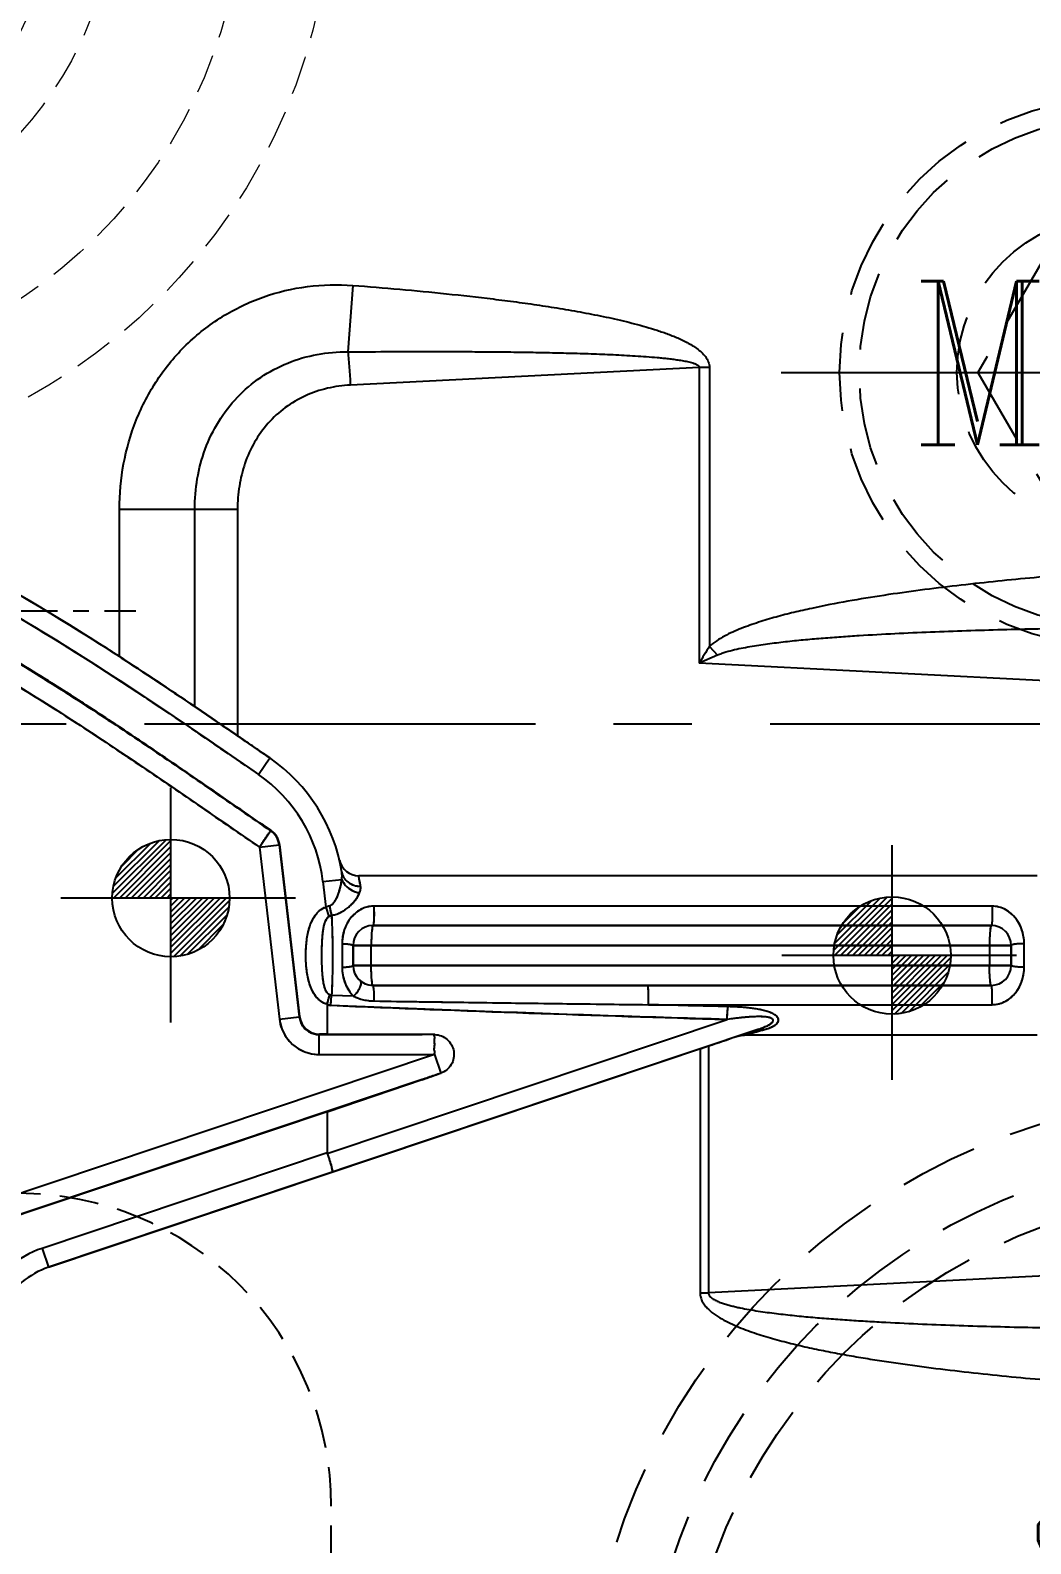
# Model space of a CAD drawing. Header units: millimetres. Extents: x 28656 to 29764, y -21384 to -20601.
# Drawn here: x 29210.58 to 29236.17, y -20758.23 to -20719.52 of the extents above; entities that cross this region are included whole.
import ezdxf

# ---------------------------------------------------------------- set-up
doc = ezdxf.new("R2010")
doc.units = ezdxf.units.MM
doc.header["$LTSCALE"] = 8
for name, pattern in [('CENTER', [2, 1.25, -0.25, 0.25, -0.25]), ('CENTER2', [1.125, 0.75, -0.125, 0.125, -0.125]), ('HIDDEN', [0.375, 0.25, -0.125]), ('HIDDEN2', [0.1875, 0.125, -0.0625])]:
    doc.linetypes.add(name, pattern=pattern)
for name, color, linetype in [('Cav-cor', 30, 'Continuous'), ('CL', 1, 'Continuous'), ('GE', 214, 'Continuous'), ('PIN', 5, 'Continuous'), ('PRODUCT', 1, 'Continuous'), ('SCREW', 52, 'HIDDEN'), ('SP', 3, 'Continuous')]:
    doc.layers.add(name, color=color, linetype=linetype)
doc.layers.add('dim', color=3, linetype='Continuous', lineweight=15)
doc.styles.add('ROMANC', font='RomanC.ttf', dxfattribs={"width": 0.8, "height": 7})
doc.styles.add('ROMANS', font='ROMANS.shx', dxfattribs={"height": 5, "bigfont": 'chineset.shx'})
doc.styles.get("Standard").update_dxf_attribs({"font": 'txt.shx', "width": 0.8, "bigfont": 'chineset.shx'})

# ---------------------------------------------------------------- blocks, each defined once
blk = doc.blocks.new('20160815.170155')
at = {"layer": 'GE', "lineweight": 13}
h = blk.add_hatch(dxfattribs=at)
h.set_pattern_fill('ANSI31', color=256, scale=4, style=0)
h.set_pattern_definition([(315, (26687.59036, -19615.64165), (-0.3535533906, -0.3535533906), [])])
h.paths.add_polyline_path([(0, 0), (0, -8, -0.414214), (-8, 0)])
h.paths.add_polyline_path([(0, 8, -0.414214), (8, 0), (0, 0)])
at = {"layer": 'GE', "linetype": 'CENTER', "lineweight": 13, "ltscale": 5}
for p, q in [((0, 18), (0, -18)), ((18, 0), (-18, 0))]:
    blk.add_line(p, q, dxfattribs=at)
at = {"layer": 'GE', "linetype": 'HIDDEN2', "lineweight": 13}
for radius in [15, 12.75, 9.5, 8]:
    blk.add_circle((0, 0), radius, dxfattribs=at)
at = {"layer": 'GE', "lineweight": 13, "style": 'ROMANS', "width": 0.75}
for s, p in [('G', (-5.027, 1.244)), ('E', (1.624, -5.579))]:
    blk.add_text(s, height=4.343, dxfattribs=at).set_placement(p)
blk = doc.blocks.new('cb_8')
at = {"linetype": 'HIDDEN'}
blk.add_circle((0, 0), 7, dxfattribs=at)
at = {"layer": 'SCREW', "linetype": 'CENTER2', "ltscale": 5}
for p, q in [((0, -8.5), (0, 8.5)), ((-8.5, 0), (8.5, 0))]:
    blk.add_line(p, q, dxfattribs=at)
at = {"layer": 'SCREW'}
blk.add_lwpolyline([(-1.732, 3), (-3.464, 0), (-1.732, -3), (1.732, -3), (3.464, 0), (1.732, 3)], close=True, dxfattribs=at)
for radius in [6.5, 4]:
    blk.add_circle((0, 0), radius, dxfattribs=at)
at = {"layer": 'dim', "style": 'ROMANC', "width": 0.8}
blk.add_text('M 8', height=4.1865, dxfattribs=at).set_placement((-5.202, -1.858))
blk = doc.blocks.new('20160826.095208')
at = {"layer": 'SP', "linetype": 'CENTER'}
for p, q in [((0, -17.25), (0, 17.25)), ((-17.25, 0), (17.25, 0))]:
    blk.add_line(p, q, dxfattribs=at)
at = {"layer": 'SP', "linetype": 'HIDDEN'}
for radius in [16.5, 15, 14]:
    blk.add_circle((0, 0), radius, dxfattribs=at)
at = {"layer": 'SP'}
for s, p in [('S', (-5.456, 1.995)), ('P', (3.888, -6.392))]:
    blk.add_text(s, height=4.111, dxfattribs=at).set_placement(p)
at = {"layer": 'SP', "color": 6, "insert": (-1.275, -8.844), "char_height": 3.2812, "attachment_point": 5}
blk.add_mtext('Ø30.00', dxfattribs=at)

msp = doc.modelspace()

# ---------------------------------------------------------------- hatches: boundary and pattern name
at = {"layer": 'PIN', "linetype": 'Continuous'}
h = msp.add_hatch(dxfattribs=at)
h.set_pattern_fill('ANSI31', color=3, scale=0.857143, angle=90, style=0)
h.set_pattern_definition([(45, (29038.22411, -20753.92057), (0.07576144, -0.07576144), [])])
h.paths.add_polyline_path([(29214.18, -20741.715), (29215.68, -20741.715, -0.414214), (29214.18, -20743.215)])
h.paths.add_polyline_path([(29214.18, -20740.215), (29214.18, -20741.715), (29212.68, -20741.715, -0.414214)])
h = msp.add_hatch(dxfattribs=at)
h.set_pattern_fill('ANSI31', color=3, scale=0.857143, angle=90, style=0)
h.set_pattern_definition([(45, (29056.66343, -20755.38737), (0.07576144, -0.07576144), [])])
h.paths.add_polyline_path([(29232.619, -20743.182), (29234.119, -20743.182, -0.414214), (29232.619, -20744.682)])
h.paths.add_polyline_path([(29232.619, -20741.682), (29232.619, -20743.182), (29231.119, -20743.182, -0.414214)])

# ---------------------------------------------------------------- linework, layer by layer
at = {"color": 8, "linetype": 'CENTER', "ltscale": 0.2}
msp.add_line((29193.28, -20734.366), (29213.28, -20734.366), dxfattribs=at)
at = {"linetype": 'HIDDEN2'}
msp.add_lwpolyline([(29196.28, -20789.266), (29210.28, -20789.266, 0.414214), (29218.28, -20781.266), (29218.28, -20757.266, 0.414214), (29210.28, -20749.266), (29196.28, -20749.266, 0.414214), (29188.28, -20757.266), (29188.28, -20781.266, 0.414214)], format="xyb", close=True, dxfattribs=at)
at = {"layer": 'Cav-cor', "color": 241}
for p, q in [((29218.833, -20726.042), (29218.703, -20727.742)), ((29227.688, -20728.142), (29218.768, -20728.592)), ((29227.688, -20728.142), (29227.688, -20735.708)), ((29227.949, -20728.142), (29227.688, -20728.142)), ((29227.949, -20728.142), (29227.949, -20735.275)), ((29212.863, -20735.537), (29212.863, -20731.769)), ((29212.863, -20731.769), (29215.883, -20731.769)), ((29214.789, -20736.816), (29214.789, -20731.769)), ((29215.883, -20731.769), (29215.883, -20737.563)), ((29227.949, -20735.275), (29228.155, -20735.503)), ((29228.155, -20735.503), (29227.688, -20735.708)), ((29242.628, -20736.463), (29227.688, -20735.708)), ((29216.416, -20738.55), (29216.706, -20738.13)), ((29216.739, -20739.986), (29216.73, -20739.992)), ((29216.441, -20740.412), (29216.948, -20740.352)), ((29216.441, -20740.41), (29216.955, -20744.813)), ((29216.957, -20740.347), (29216.948, -20740.352)), ((29216.948, -20740.352), (29217.462, -20744.754)), ((29216.957, -20740.347), (29217.47, -20744.745)), ((29236.332, -20741.142), (29218.986, -20741.142)), ((29218.067, -20741.292), (29218.549, -20741.235)), ((29218.067, -20741.292), (29218.143, -20741.943)), ((29218.143, -20741.943), (29218.22, -20742.187)), ((29235.177, -20741.922), (29219.367, -20741.922)), ((29219.346, -20742.417), (29235.156, -20742.417)), ((29218.557, -20742.882), (29218.557, -20743.182)), ((29218.836, -20743.437), (29218.836, -20742.927)), ((29218.836, -20742.927), (29235.666, -20742.927)), ((29219.302, -20743.437), (29219.302, -20742.927)), ((29235.112, -20742.927), (29235.112, -20743.437)), ((29235.666, -20742.927), (29235.666, -20743.437)), ((29235.999, -20743.182), (29235.999, -20742.882)), ((29218.557, -20743.182), (29218.557, -20743.482)), ((29218.836, -20743.437), (29235.666, -20743.437)), ((29235.999, -20743.482), (29235.999, -20743.182)), ((29218.85, -20744.222), (29218.288, -20744.203)), ((29235.156, -20743.947), (29219.346, -20743.947)), ((29218.176, -20744.444), (29218.176, -20745.195)), ((29226.389, -20744.442), (29235.177, -20744.442)), ((29216.955, -20744.813), (29217.462, -20744.754)), ((29217.462, -20744.754), (29217.47, -20744.745)), ((29218.179, -20748.248), (29228.402, -20744.819)), ((29228.813, -20745.2), (29229.213, -20745.067)), ((29229.223, -20745.113), (29229.358, -20745.076)), ((29217.968, -20745.205), (29217.976, -20745.195)), ((29217.968, -20745.714), (29217.968, -20745.205)), ((29217.968, -20745.205), (29220.6, -20745.205)), ((29218.176, -20745.195), (29217.976, -20745.195)), ((29218.176, -20745.195), (29220.6, -20745.205)), ((29236.332, -20745.222), (29228.821, -20745.222)), ((29220.92, -20745.714), (29209.257, -20749.626)), ((29211.049, -20751.158), (29227.927, -20745.498)), ((29217.968, -20745.714), (29220.92, -20745.714)), ((29220.92, -20745.714), (29221.081, -20746.193)), ((29227.709, -20745.571), (29227.927, -20745.498)), ((29227.709, -20745.571), (29227.709, -20751.812)), ((29227.927, -20745.498), (29227.927, -20751.812)), ((29220.6, -20746.359), (29209.419, -20750.109)), ((29218.176, -20747.182), (29220.6, -20746.359)), ((29218.176, -20747.182), (29209.426, -20750.117)), ((29218.176, -20747.182), (29218.176, -20748.23)), ((29218.176, -20748.23), (29210.886, -20750.675)), ((29210.886, -20750.675), (29211.049, -20751.158)), ((29242.628, -20751.069), (29227.927, -20751.812)), ((29227.709, -20751.812), (29227.927, -20751.812))]:
    msp.add_line(p, q, dxfattribs=at)
for centre, radius, start, end in [((29350.945, -20809.762), 143.793, 148.8005, 149.0022), ((29153.303, -20827.267), 109.37, 55.79312, 57.00457), ((29089.524, -20921.399), 223.074, 55.49735, 55.83755), ((29214.217, -20741.741), 4.386, 9.0673, 55.4316), ((29214.217, -20741.741), 3.876, 6.66, 55.4316), ((29216.441, -20740.412), 0.51, 6.6892, 55.4567), ((29216.45, -20740.406), 0.51, 6.6585, 55.4882), ((29218.986, -20740.632), 0.51, 193.1003, 270.0326), ((29218.465, -20742.632), 0.508, 110.4081, 118.8228), ((29219.346, -20742.927), 0.51, 90, 180), ((29235.156, -20742.927), 0.51, 0, 90), ((29219.346, -20743.437), 0.51, 180, 270), ((29235.156, -20743.437), 0.51, 270, 0), ((29218.287, -20744.049), 0.41, 254.2884, 267.5234), ((29250.975, -19968.586), 776.561, 267.586174, 268.334292), ((29248.974, -18808.991), 1935.582, 269.123785, 269.331426), ((29217.968, -20744.695), 1.019, 186.6506, 270.0086), ((29217.967, -20744.696), 0.509, 186.5699, 270.0901), ((29220.444, -20785.15), 39.946, 89.311, 89.7755), ((29204.363, -20675.59), 73.772, 288.62769, 289.21441), ((29211.697, -20753.092), 2.55, 108.54, 151.96), ((29211.697, -20753.092), 2.04, 108.54, 151.96)]:
    msp.add_arc(centre, radius, start, end, dxfattribs=at)
for centre, major_axis, ratio, start_param, end_param in [((29217.977, -20744.685), (0.339, 0.381), 0.998909, 2.414856, 3.868329), ((29220.442, -20745.875), (4.53, 1.539), 0.106544, -1.572063, -1.465624), ((29222.708, -20746.71), (4.53, 1.539), 0.106544, 3.105419, 3.14098)]:
    msp.add_ellipse(centre, major_axis=major_axis, ratio=ratio, start_param=start_param, end_param=end_param, dxfattribs=at)
for points, knots in [([(29212.863, -20731.769), (29212.863, -20731.381), (29212.933, -20730.603), (29213.257, -20729.478), (29213.798, -20728.438), (29214.544, -20727.534), (29215.467, -20726.809), (29216.524, -20726.301), (29217.664, -20726.031), (29218.446, -20726.013), (29218.833, -20726.042)], [0, 0, 0, 0, 0.125042, 0.250064, 0.375067, 0.500054, 0.625032, 0.75001, 0.874997, 1, 1, 1, 1]), ([(29218.833, -20726.042), (29219.232, -20726.073), (29220.029, -20726.138), (29221.225, -20726.252), (29222.219, -20726.363), (29223.013, -20726.465), (29223.607, -20726.549), (29224.2, -20726.642), (29224.791, -20726.746), (29225.282, -20726.844), (29225.672, -20726.932), (29225.964, -20727.003), (29226.254, -20727.08), (29226.542, -20727.166), (29226.826, -20727.261), (29227.06, -20727.351), (29227.242, -20727.433), (29227.377, -20727.5), (29227.508, -20727.574), (29227.633, -20727.657), (29227.75, -20727.751), (29227.852, -20727.861), (29227.916, -20727.97), (29227.945, -20728.067), (29227.949, -20728.117), (29227.949, -20728.142)], [0, 0, 0, 0, 0.125012, 0.250023, 0.375034, 0.43754, 0.500046, 0.562552, 0.625057, 0.687561, 0.718814, 0.750067, 0.78132, 0.812572, 0.843823, 0.875073, 0.890699, 0.906325, 0.92195, 0.937574, 0.953194, 0.968804, 0.984388, 0.992195, 1, 1, 1, 1]), ([(29214.789, -20731.769), (29214.789, -20731.508), (29214.832, -20730.983), (29215.034, -20730.221), (29215.378, -20729.51), (29215.859, -20728.884), (29216.462, -20728.373), (29217.159, -20728.002), (29217.917, -20727.783), (29218.441, -20727.74), (29218.703, -20727.742)], [0, 0, 0, 0, 0.125107, 0.250183, 0.375219, 0.500215, 0.625177, 0.750119, 0.875056, 1, 1, 1, 1]), ([(29218.703, -20727.742), (29219.08, -20727.739), (29219.834, -20727.735), (29220.776, -20727.733), (29221.531, -20727.735), (29222.096, -20727.738), (29222.662, -20727.743), (29223.227, -20727.75), (29223.793, -20727.76), (29224.358, -20727.773), (29224.829, -20727.787), (29225.206, -20727.801), (29225.489, -20727.813), (29225.771, -20727.827), (29226.053, -20727.844), (29226.336, -20727.863), (29226.571, -20727.882), (29226.758, -20727.9), (29226.899, -20727.915), (29227.039, -20727.932), (29227.179, -20727.952), (29227.295, -20727.971), (29227.388, -20727.99), (29227.457, -20728.006), (29227.513, -20728.022), (29227.558, -20728.037), (29227.591, -20728.05), (29227.623, -20728.065), (29227.649, -20728.08), (29227.667, -20728.095), (29227.679, -20728.108), (29227.687, -20728.124), (29227.689, -20728.136), (29227.688, -20728.142)], [0, 0, 0, 0, 0.124998, 0.249995, 0.312494, 0.374993, 0.437492, 0.499991, 0.56249, 0.624989, 0.687489, 0.718738, 0.749988, 0.781238, 0.812488, 0.843738, 0.874988, 0.890613, 0.906238, 0.921863, 0.937489, 0.953114, 0.960927, 0.968741, 0.976554, 0.980461, 0.984369, 0.988276, 0.992184, 0.99414, 0.996096, 0.99805, 1, 1, 1, 1]), ([(29218.703, -20727.742), (29218.718, -20727.877), (29218.743, -20728.16), (29218.761, -20728.444), (29218.768, -20728.592)], [0, 0, 0, 0, 0.476914, 1, 1, 1, 1]), ([(29218.768, -20728.592), (29218.571, -20728.602), (29218.176, -20728.657), (29217.609, -20728.848), (29217.092, -20729.151), (29216.65, -20729.556), (29216.301, -20730.043), (29216.056, -20730.59), (29215.913, -20731.172), (29215.883, -20731.57), (29215.883, -20731.769)], [0, 0, 0, 0, 0.124774, 0.249561, 0.374399, 0.499325, 0.624361, 0.749503, 0.874726, 1, 1, 1, 1]), ([(29212.863, -20735.537), (29212.695, -20735.427), (29209.809, -20733.573), (29206.552, -20731.795), (29203.207, -20730.806), (29202.918, -20730.726)], [0, 0, 0, 0, 0.053766, 0.918543, 1, 1, 1, 1]), ([(29203.293, -20731.365), (29203.893, -20731.545), (29205.078, -20731.952), (29206.809, -20732.685), (29208.493, -20733.521), (29210.68, -20734.741), (29213.323, -20736.42), (29215.386, -20737.839), (29216.416, -20738.55)], [0, 0, 0, 0, 0.125005, 0.250055, 0.375067, 0.500071, 0.750041, 1, 1, 1, 1]), ([(29216.739, -20739.986), (29215.734, -20739.295), (29214.233, -20738.25), (29212.205, -20736.895), (29210.662, -20735.912), (29209.088, -20734.979), (29207.476, -20734.112), (29205.821, -20733.331), (29204.686, -20732.881), (29204.112, -20732.677)], [0, 0, 0, 0, 0.25, 0.375, 0.5, 0.625, 0.75, 0.875, 1, 1, 1, 1]), ([(29204.117, -20732.689), (29205.264, -20733.096), (29206.942, -20733.835), (29209.088, -20734.989), (29210.66, -20735.922), (29212.201, -20736.904), (29213.72, -20737.919), (29215.227, -20738.954), (29216.228, -20739.647), (29216.73, -20739.992)], [0, 0, 0, 0, 0.249944, 0.374966, 0.499979, 0.624991, 0.749995, 0.874998, 1, 1, 1, 1]), ([(29203.947, -20733.169), (29204.516, -20733.37), (29205.638, -20733.817), (29207.821, -20734.851), (29209.919, -20736.053), (29211.954, -20737.351), (29213.458, -20738.358), (29214.951, -20739.383), (29215.944, -20740.069), (29216.441, -20740.41)], [0, 0, 0, 0, 0.12501, 0.250052, 0.500013, 0.625017, 0.750012, 0.875007, 1, 1, 1, 1]), ([(29242.692, -20733.098), (29242.067, -20733.126), (29240.818, -20733.189), (29238.945, -20733.303), (29237.385, -20733.42), (29236.139, -20733.529), (29235.205, -20733.62), (29234.273, -20733.722), (29233.341, -20733.837), (29232.412, -20733.967), (29231.486, -20734.118), (29230.718, -20734.267), (29230.108, -20734.406), (29229.654, -20734.522), (29229.204, -20734.656), (29228.835, -20734.786), (29228.547, -20734.907), (29228.336, -20735.01), (29228.133, -20735.129), (29228.007, -20735.222), (29227.949, -20735.275)], [0, 0, 0, 0, 0.125004, 0.250008, 0.375012, 0.437514, 0.500016, 0.562518, 0.62502, 0.687521, 0.750022, 0.812521, 0.843772, 0.875022, 0.906271, 0.937517, 0.953141, 0.968765, 0.984386, 1, 1, 1, 1]), ([(29242.769, -20734.78), (29242.158, -20734.779), (29240.936, -20734.779), (29239.103, -20734.789), (29237.576, -20734.808), (29236.355, -20734.831), (29235.438, -20734.852), (29234.522, -20734.879), (29233.607, -20734.912), (29232.691, -20734.953), (29231.929, -20734.995), (29231.319, -20735.036), (29230.862, -20735.07), (29230.406, -20735.109), (29229.95, -20735.155), (29229.495, -20735.21), (29229.117, -20735.265), (29228.816, -20735.319), (29228.592, -20735.366), (29228.407, -20735.414), (29228.261, -20735.46), (29228.19, -20735.488), (29228.155, -20735.503)], [0, 0, 0, 0, 0.125, 0.249999, 0.374999, 0.437499, 0.499999, 0.562499, 0.624999, 0.687499, 0.749999, 0.781249, 0.812499, 0.843749, 0.874999, 0.90625, 0.937499, 0.953125, 0.96875, 0.984374, 0.992187, 1, 1, 1, 1]), ([(29216.706, -20738.13), (29216.615, -20738.067), (29216.433, -20737.941), (29216.159, -20737.753), (29215.975, -20737.627), (29215.883, -20737.563)], [0, 0, 0, 0, 0.331222, 0.664555, 1, 1, 1, 1]), ([(29216.441, -20740.412), (29216.462, -20740.386), (29216.498, -20740.334), (29216.548, -20740.256), (29216.596, -20740.185), (29216.634, -20740.131), (29216.661, -20740.093), (29216.678, -20740.069), (29216.693, -20740.047), (29216.705, -20740.029), (29216.714, -20740.014), (29216.721, -20740.003), (29216.726, -20739.996), (29216.728, -20739.992), (29216.73, -20739.992), (29216.73, -20739.992)], [0, 0, 0, 0, 0.190318, 0.374646, 0.54477, 0.694688, 0.760371, 0.819096, 0.870338, 0.913581, 0.948369, 0.974424, 0.99152, 0.996733, 1, 1, 1, 1]), ([(29218.548, -20741.05), (29218.556, -20741.1), (29218.594, -20741.201), (29218.706, -20741.319), (29218.858, -20741.395), (29218.972, -20741.412), (29219.03, -20741.412)], [0, 0, 0, 0, 0.234792, 0.478047, 0.733756, 1, 1, 1, 1]), ([(29218.549, -20741.235), (29218.551, -20741.219), (29218.557, -20741.158), (29218.556, -20741.095), (29218.548, -20741.05)], [0, 0, 0, 0, 0.260779, 1, 1, 1, 1]), ([(29219.03, -20741.412), (29219.027, -20741.391), (29219.02, -20741.352), (29219.01, -20741.298), (29219.001, -20741.251), (29218.994, -20741.213), (29218.989, -20741.183), (29218.985, -20741.164), (29218.984, -20741.152), (29218.984, -20741.147), (29218.984, -20741.144), (29218.985, -20741.143), (29218.985, -20741.142), (29218.986, -20741.142)], [0, 0, 0, 0, 0.229974, 0.43169, 0.603983, 0.74588, 0.856558, 0.935461, 0.962921, 0.98245, 0.989313, 0.99434, 1, 1, 1, 1]), ([(29218.233, -20741.91), (29218.25, -20741.906), (29218.282, -20741.892), (29218.322, -20741.859), (29218.355, -20741.821), (29218.393, -20741.765), (29218.431, -20741.692), (29218.467, -20741.601), (29218.497, -20741.509), (29218.528, -20741.388), (29218.543, -20741.296), (29218.549, -20741.235)], [0, 0, 0, 0, 0.066977, 0.133, 0.198329, 0.263147, 0.391342, 0.517776, 0.642225, 0.764372, 1, 1, 1, 1]), ([(29218.287, -20742.156), (29218.333, -20742.149), (29218.422, -20742.128), (29218.545, -20742.073), (29218.654, -20742.003), (29218.75, -20741.925), (29218.833, -20741.841), (29218.904, -20741.754), (29218.962, -20741.668), (29218.992, -20741.609), (29219.004, -20741.58)], [0, 0, 0, 0, 0.14445, 0.284886, 0.420534, 0.550762, 0.674854, 0.79185, 0.900646, 1, 1, 1, 1]), ([(29218.549, -20741.235), (29218.564, -20741.279), (29218.611, -20741.363), (29218.716, -20741.466), (29218.851, -20741.543), (29218.952, -20741.571), (29219.004, -20741.58)], [0, 0, 0, 0, 0.229454, 0.476579, 0.736423, 1, 1, 1, 1]), ([(29219.004, -20741.58), (29219.01, -20741.565), (29219.029, -20741.512), (29219.036, -20741.453), (29219.03, -20741.412)], [0, 0, 0, 0, 0.275269, 1, 1, 1, 1]), ([(29218.176, -20744.429), (29218.147, -20744.422), (29218.089, -20744.403), (29218.012, -20744.357), (29217.943, -20744.298), (29217.864, -20744.208), (29217.787, -20744.078), (29217.722, -20743.91), (29217.678, -20743.735), (29217.649, -20743.558), (29217.633, -20743.379), (29217.627, -20743.199), (29217.631, -20743.019), (29217.645, -20742.84), (29217.671, -20742.662), (29217.712, -20742.486), (29217.773, -20742.317), (29217.859, -20742.158), (29217.979, -20742.022), (29218.086, -20741.961), (29218.143, -20741.943)], [0, 0, 0, 0, 0.031269, 0.062548, 0.093827, 0.125109, 0.187582, 0.250087, 0.312607, 0.375133, 0.437661, 0.500189, 0.562718, 0.625247, 0.687775, 0.750301, 0.812814, 0.875296, 0.937714, 1, 1, 1, 1]), ([(29218.143, -20741.943), (29218.15, -20741.94), (29218.179, -20741.926), (29218.21, -20741.915), (29218.233, -20741.91)], [0, 0, 0, 0, 0.251446, 1, 1, 1, 1]), ([(29218.233, -20741.91), (29218.237, -20741.931), (29218.252, -20742.014), (29218.271, -20742.096), (29218.287, -20742.156)], [0, 0, 0, 0, 0.259766, 1, 1, 1, 1]), ([(29219.367, -20741.922), (29219.307, -20741.922), (29219.188, -20741.938), (29219.024, -20742.004), (29218.884, -20742.102), (29218.729, -20742.267), (29218.593, -20742.528), (29218.556, -20742.763), (29218.557, -20742.882)], [0, 0, 0, 0, 0.130642, 0.256066, 0.3775, 0.497718, 0.742431, 1, 1, 1, 1]), ([(29219.367, -20741.922), (29219.369, -20741.946), (29219.371, -20741.999), (29219.373, -20742.079), (29219.373, -20742.162), (29219.371, -20742.241), (29219.367, -20742.302), (29219.364, -20742.344), (29219.361, -20742.369), (29219.358, -20742.389), (29219.355, -20742.402), (29219.352, -20742.41), (29219.35, -20742.414), (29219.348, -20742.417), (29219.346, -20742.417)], [0, 0, 0, 0, 0.147854, 0.313959, 0.484789, 0.647457, 0.789583, 0.849368, 0.900169, 0.940997, 0.971117, 0.982112, 0.99044, 1, 1, 1, 1]), ([(29235.177, -20741.922), (29235.179, -20741.946), (29235.181, -20741.999), (29235.183, -20742.079), (29235.183, -20742.162), (29235.181, -20742.241), (29235.177, -20742.302), (29235.174, -20742.344), (29235.171, -20742.369), (29235.168, -20742.389), (29235.165, -20742.402), (29235.162, -20742.41), (29235.16, -20742.414), (29235.158, -20742.417), (29235.156, -20742.417)], [0, 0, 0, 0, 0.147854, 0.313959, 0.484789, 0.647456, 0.789582, 0.849368, 0.900168, 0.940997, 0.971117, 0.982112, 0.990439, 1, 1, 1, 1]), ([(29235.999, -20742.882), (29235.998, -20742.765), (29235.962, -20742.532), (29235.825, -20742.272), (29235.667, -20742.105), (29235.523, -20742.004), (29235.358, -20741.938), (29235.238, -20741.922), (29235.177, -20741.922)], [0, 0, 0, 0, 0.252018, 0.496904, 0.619139, 0.743165, 0.870511, 1, 1, 1, 1]), ([(29218.243, -20744.186), (29218.202, -20744.176), (29218.163, -20744.127), (29218.136, -20744.07), (29218.12, -20744.029), (29218.097, -20743.957), (29218.076, -20743.851), (29218.06, -20743.721), (29218.05, -20743.59), (29218.041, -20743.415), (29218.038, -20743.194), (29218.041, -20742.974), (29218.048, -20742.798), (29218.058, -20742.667), (29218.073, -20742.538), (29218.092, -20742.431), (29218.115, -20742.347), (29218.138, -20742.287), (29218.169, -20742.23), (29218.201, -20742.197), (29218.22, -20742.187)], [0, 0, 0, 0, 0.060879, 0.076364, 0.091836, 0.122782, 0.184825, 0.247192, 0.309881, 0.372843, 0.499268, 0.625732, 0.688739, 0.751486, 0.813917, 0.876019, 0.90698, 0.937918, 0.968884, 1, 1, 1, 1]), ([(29218.287, -20742.156), (29218.296, -20742.32), (29218.308, -20742.661), (29218.314, -20743.179), (29218.308, -20743.697), (29218.296, -20744.039), (29218.288, -20744.203)], [0, 0, 0, 0, 0.241043, 0.499816, 0.758682, 1, 1, 1, 1]), ([(29219.346, -20742.417), (29219.345, -20742.417), (29219.342, -20742.419), (29219.34, -20742.423), (29219.336, -20742.429), (29219.333, -20742.44), (29219.327, -20742.466), (29219.321, -20742.508), (29219.314, -20742.571), (29219.309, -20742.647), (29219.305, -20742.734), (29219.302, -20742.829), (29219.302, -20742.894), (29219.302, -20742.927)], [0, 0, 0, 0, 0.009676, 0.016957, 0.026242, 0.051167, 0.08476, 0.177346, 0.300833, 0.450875, 0.621924, 0.807677, 1, 1, 1, 1]), ([(29235.156, -20742.417), (29235.155, -20742.417), (29235.152, -20742.419), (29235.15, -20742.423), (29235.146, -20742.429), (29235.143, -20742.44), (29235.137, -20742.466), (29235.131, -20742.508), (29235.124, -20742.571), (29235.119, -20742.647), (29235.115, -20742.734), (29235.112, -20742.829), (29235.112, -20742.894), (29235.112, -20742.927)], [0, 0, 0, 0, 0.009675, 0.016955, 0.026239, 0.051161, 0.084752, 0.177331, 0.300801, 0.45082, 0.621871, 0.807659, 1, 1, 1, 1]), ([(29218.557, -20742.882), (29218.593, -20742.882), (29218.645, -20742.884), (29218.712, -20742.89), (29218.753, -20742.896), (29218.787, -20742.902), (29218.81, -20742.908), (29218.824, -20742.914), (29218.832, -20742.919), (29218.836, -20742.924), (29218.836, -20742.927)], [0, 0, 0, 0, 0.376783, 0.545508, 0.692446, 0.813447, 0.904957, 0.939181, 0.965882, 1, 1, 1, 1]), ([(29235.999, -20742.882), (29235.957, -20742.881), (29235.879, -20742.883), (29235.787, -20742.89), (29235.732, -20742.899), (29235.707, -20742.904), (29235.693, -20742.908), (29235.682, -20742.913), (29235.672, -20742.917), (29235.666, -20742.923), (29235.666, -20742.927)], [0, 0, 0, 0, 0.366206, 0.684704, 0.809267, 0.860688, 0.904212, 0.939517, 0.966718, 1, 1, 1, 1]), ([(29218.557, -20743.482), (29218.593, -20743.481), (29218.645, -20743.479), (29218.712, -20743.474), (29218.753, -20743.468), (29218.787, -20743.462), (29218.81, -20743.456), (29218.824, -20743.45), (29218.832, -20743.445), (29218.836, -20743.44), (29218.836, -20743.437)], [0, 0, 0, 0, 0.376769, 0.545491, 0.69243, 0.813435, 0.90495, 0.939177, 0.96588, 1, 1, 1, 1]), ([(29218.557, -20743.482), (29218.557, -20743.553), (29218.569, -20743.693), (29218.627, -20743.893), (29218.719, -20744.073), (29218.803, -20744.177), (29218.85, -20744.222)], [0, 0, 0, 0, 0.260528, 0.513655, 0.759213, 1, 1, 1, 1]), ([(29219.346, -20743.947), (29219.345, -20743.947), (29219.342, -20743.945), (29219.34, -20743.941), (29219.336, -20743.935), (29219.333, -20743.924), (29219.327, -20743.898), (29219.321, -20743.856), (29219.314, -20743.793), (29219.309, -20743.717), (29219.305, -20743.63), (29219.302, -20743.535), (29219.302, -20743.47), (29219.302, -20743.437)], [0, 0, 0, 0, 0.009675, 0.016955, 0.026239, 0.051161, 0.084752, 0.177331, 0.300801, 0.45082, 0.621871, 0.807659, 1, 1, 1, 1]), ([(29235.156, -20743.947), (29235.155, -20743.947), (29235.152, -20743.945), (29235.15, -20743.941), (29235.146, -20743.935), (29235.143, -20743.924), (29235.137, -20743.898), (29235.131, -20743.856), (29235.124, -20743.793), (29235.119, -20743.717), (29235.115, -20743.63), (29235.112, -20743.535), (29235.112, -20743.47), (29235.112, -20743.437)], [0, 0, 0, 0, 0.009675, 0.016955, 0.026239, 0.051161, 0.084752, 0.177331, 0.300801, 0.45082, 0.621871, 0.807659, 1, 1, 1, 1]), ([(29235.177, -20744.442), (29235.238, -20744.442), (29235.357, -20744.426), (29235.523, -20744.359), (29235.667, -20744.259), (29235.825, -20744.093), (29235.962, -20743.832), (29235.998, -20743.599), (29235.999, -20743.482)], [0, 0, 0, 0, 0.129435, 0.256622, 0.380557, 0.502717, 0.747616, 1, 1, 1, 1]), ([(29235.999, -20743.482), (29235.957, -20743.482), (29235.879, -20743.481), (29235.787, -20743.474), (29235.732, -20743.465), (29235.707, -20743.46), (29235.693, -20743.456), (29235.682, -20743.451), (29235.672, -20743.446), (29235.666, -20743.441), (29235.666, -20743.437)], [0, 0, 0, 0, 0.366216, 0.684715, 0.809276, 0.860695, 0.904217, 0.939521, 0.96672, 1, 1, 1, 1]), ([(29218.85, -20744.222), (29218.868, -20744.206), (29218.902, -20744.172), (29218.948, -20744.116), (29218.987, -20744.057), (29219.017, -20743.999), (29219.037, -20743.945), (29219.045, -20743.903), (29219.044, -20743.874), (29219.04, -20743.856), (29219.033, -20743.841), (29219.026, -20743.833), (29219.022, -20743.83)], [0, 0, 0, 0, 0.155866, 0.316187, 0.472092, 0.616459, 0.743251, 0.848551, 0.892836, 0.93206, 0.967249, 1, 1, 1, 1]), ([(29218.177, -20744.43), (29218.177, -20744.419), (29218.181, -20744.397), (29218.192, -20744.366), (29218.203, -20744.335), (29218.211, -20744.304), (29218.219, -20744.273), (29218.229, -20744.234), (29218.237, -20744.205), (29218.242, -20744.186)], [0, 0, 0, 0, 0.129314, 0.260363, 0.39079, 0.518138, 0.642812, 0.764996, 1, 1, 1, 1]), ([(29218.288, -20744.203), (29218.28, -20744.203), (29218.264, -20744.199), (29218.25, -20744.191), (29218.243, -20744.186)], [0, 0, 0, 0, 0.50249, 1, 1, 1, 1]), ([(29218.269, -20744.459), (29218.27, -20744.436), (29218.274, -20744.351), (29218.281, -20744.266), (29218.288, -20744.203)], [0, 0, 0, 0, 0.260689, 1, 1, 1, 1]), ([(29218.85, -20744.222), (29218.929, -20744.263), (29219.102, -20744.324), (29219.284, -20744.346), (29219.375, -20744.347)], [0, 0, 0, 0, 0.494436, 1, 1, 1, 1]), ([(29219.375, -20744.347), (29219.376, -20744.324), (29219.377, -20744.276), (29219.376, -20744.206), (29219.375, -20744.138), (29219.371, -20744.076), (29219.367, -20744.024), (29219.361, -20743.985), (29219.356, -20743.961), (29219.351, -20743.95), (29219.348, -20743.947), (29219.346, -20743.947)], [0, 0, 0, 0, 0.173738, 0.351648, 0.522699, 0.677761, 0.808567, 0.908385, 0.971919, 0.989813, 1, 1, 1, 1]), ([(29226.389, -20744.442), (29226.391, -20744.417), (29226.393, -20744.365), (29226.395, -20744.285), (29226.395, -20744.202), (29226.392, -20744.123), (29226.389, -20744.062), (29226.385, -20744.02), (29226.383, -20743.995), (29226.379, -20743.975), (29226.376, -20743.962), (29226.374, -20743.954), (29226.372, -20743.95), (29226.37, -20743.947), (29226.368, -20743.947)], [0, 0, 0, 0, 0.147854, 0.313959, 0.484789, 0.647456, 0.789582, 0.849368, 0.900168, 0.940997, 0.971117, 0.982112, 0.990439, 1, 1, 1, 1]), ([(29235.177, -20744.442), (29235.179, -20744.417), (29235.181, -20744.365), (29235.183, -20744.285), (29235.183, -20744.202), (29235.181, -20744.123), (29235.177, -20744.062), (29235.174, -20744.02), (29235.171, -20743.995), (29235.168, -20743.975), (29235.165, -20743.962), (29235.162, -20743.954), (29235.16, -20743.95), (29235.158, -20743.947), (29235.156, -20743.947)], [0, 0, 0, 0, 0.147854, 0.313959, 0.48479, 0.647458, 0.789584, 0.84937, 0.900171, 0.940999, 0.971119, 0.982114, 0.990441, 1, 1, 1, 1]), ([(29228.402, -20744.819), (29228.404, -20744.761), (29228.409, -20744.652), (29228.419, -20744.543), (29228.425, -20744.492)], [0, 0, 0, 0, 0.531258, 1, 1, 1, 1]), ([(29229.358, -20745.076), (29229.395, -20745.066), (29229.465, -20745.045), (29229.549, -20745.01), (29229.609, -20744.977), (29229.648, -20744.949), (29229.681, -20744.919), (29229.706, -20744.884), (29229.718, -20744.845), (29229.714, -20744.803), (29229.694, -20744.763), (29229.661, -20744.728), (29229.619, -20744.696), (29229.551, -20744.658), (29229.457, -20744.621), (29229.337, -20744.587), (29229.211, -20744.56), (29229.083, -20744.539), (29228.953, -20744.523), (29228.822, -20744.511), (29228.646, -20744.499), (29228.514, -20744.494), (29228.425, -20744.492)], [0, 0, 0, 0, 0.06122, 0.119173, 0.146519, 0.172459, 0.196789, 0.219343, 0.240604, 0.261961, 0.28523, 0.311355, 0.340122, 0.370861, 0.435989, 0.503908, 0.57331, 0.643558, 0.714334, 0.785455, 0.856815, 1, 1, 1, 1]), ([(29229.213, -20745.067), (29229.246, -20745.055), (29229.296, -20745.037), (29229.361, -20745.011), (29229.408, -20744.99), (29229.453, -20744.968), (29229.495, -20744.943), (29229.533, -20744.917), (29229.56, -20744.891), (29229.575, -20744.869), (29229.58, -20744.851), (29229.579, -20744.833), (29229.571, -20744.816), (29229.557, -20744.802), (29229.532, -20744.787), (29229.494, -20744.773), (29229.445, -20744.762), (29229.393, -20744.755), (29229.34, -20744.75), (29229.268, -20744.747), (29229.177, -20744.746), (29229.067, -20744.75), (29228.956, -20744.757), (29228.846, -20744.766), (29228.735, -20744.777), (29228.587, -20744.794), (29228.476, -20744.809), (29228.402, -20744.819)], [0, 0, 0, 0, 0.064076, 0.095621, 0.126696, 0.157161, 0.186717, 0.214926, 0.240946, 0.252768, 0.263578, 0.273946, 0.284639, 0.29633, 0.309355, 0.337955, 0.368399, 0.399911, 0.432082, 0.464636, 0.530472, 0.596906, 0.66369, 0.730705, 0.797881, 0.865173, 1, 1, 1, 1]), ([(29229.213, -20745.067), (29229.235, -20745.059), (29229.286, -20745.053), (29229.334, -20745.066), (29229.358, -20745.076)], [0, 0, 0, 0, 0.477065, 1, 1, 1, 1]), ([(29220.92, -20745.714), (29220.921, -20745.707), (29220.922, -20745.695), (29220.924, -20745.679), (29220.926, -20745.664), (29220.929, -20745.648), (29220.926, -20745.633), (29220.921, -20745.618), (29220.914, -20745.604), (29220.911, -20745.589), (29220.911, -20745.574), (29220.915, -20745.555), (29220.919, -20745.533), (29220.922, -20745.511), (29220.924, -20745.483), (29220.925, -20745.449), (29220.923, -20745.411), (29220.92, -20745.374), (29220.92, -20745.341), (29220.924, -20745.311), (29220.925, -20745.284), (29220.924, -20745.264), (29220.921, -20745.25), (29220.917, -20745.24), (29220.912, -20745.233), (29220.909, -20745.224), (29220.916, -20745.219), (29220.921, -20745.217), (29220.925, -20745.215), (29220.928, -20745.213), (29220.928, -20745.211), (29220.928, -20745.21), (29220.927, -20745.208), (29220.925, -20745.208), (29220.924, -20745.207)], [0, 0, 0, 0, 0.044686, 0.06718, 0.08992, 0.134655, 0.156429, 0.178515, 0.222869, 0.244299, 0.265726, 0.309359, 0.352423, 0.393942, 0.434437, 0.513078, 0.587413, 0.656829, 0.720632, 0.778531, 0.829757, 0.874026, 0.893712, 0.912507, 0.930603, 0.944453, 0.960714, 0.971119, 0.980275, 0.986248, 0.988233, 0.990041, 0.994319, 1, 1, 1, 1]), ([(29220.924, -20745.207), (29220.982, -20745.208), (29221.099, -20745.232), (29221.252, -20745.324), (29221.364, -20745.463), (29221.422, -20745.633), (29221.419, -20745.812), (29221.356, -20745.979), (29221.24, -20746.115), (29221.135, -20746.174), (29221.081, -20746.193)], [0, 0, 0, 0, 0.124588, 0.249357, 0.374391, 0.499652, 0.624997, 0.750243, 0.875253, 1, 1, 1, 1]), ([(29228.642, -20745.253), (29228.656, -20745.248), (29228.714, -20745.23), (29228.775, -20745.222), (29228.821, -20745.222)], [0, 0, 0, 0, 0.250481, 1, 1, 1, 1]), ([(29228.836, -20745.221), (29228.841, -20745.219), (29228.856, -20745.214), (29228.885, -20745.206), (29228.925, -20745.195), (29228.994, -20745.176), (29229.094, -20745.148), (29229.178, -20745.126), (29229.223, -20745.113)], [0, 0, 0, 0, 0.043074, 0.119404, 0.224045, 0.351527, 0.654631, 1, 1, 1, 1]), ([(29218.179, -20748.248), (29218.189, -20748.279), (29218.209, -20748.339), (29218.236, -20748.426), (29218.261, -20748.507), (29218.281, -20748.577), (29218.294, -20748.629), (29218.303, -20748.663), (29218.307, -20748.683), (29218.31, -20748.699), (29218.311, -20748.711), (29218.312, -20748.718), (29218.31, -20748.723), (29218.309, -20748.723)], [0, 0, 0, 0, 0.195687, 0.383605, 0.555762, 0.706069, 0.829187, 0.879208, 0.920885, 0.953801, 0.977803, 0.99292, 1, 1, 1, 1]), ([(29227.709, -20751.812), (29227.709, -20751.852), (29227.721, -20751.933), (29227.769, -20752.045), (29227.838, -20752.145), (29227.949, -20752.264), (29228.11, -20752.388), (29228.319, -20752.512), (29228.536, -20752.62), (29228.76, -20752.714), (29228.987, -20752.8), (29229.294, -20752.903), (29229.682, -20753.017), (29230.153, -20753.137), (29230.626, -20753.243), (29231.102, -20753.339), (29231.58, -20753.426), (29232.218, -20753.533), (29233.018, -20753.652), (29233.981, -20753.776), (29235.268, -20753.921), (29236.879, -20754.073), (29238.815, -20754.22), (29240.753, -20754.34), (29242.046, -20754.405), (29242.692, -20754.434)], [0, 0, 0, 0, 0.007793, 0.015592, 0.023399, 0.031209, 0.046821, 0.062442, 0.078066, 0.093691, 0.109317, 0.124943, 0.156193, 0.187444, 0.218696, 0.249948, 0.2812, 0.312453, 0.374957, 0.437461, 0.499965, 0.624973, 0.749982, 0.874991, 1, 1, 1, 1]), ([(29227.927, -20751.812), (29227.927, -20751.821), (29227.928, -20751.841), (29227.938, -20751.869), (29227.954, -20751.894), (29227.98, -20751.923), (29228.017, -20751.955), (29228.067, -20751.986), (29228.119, -20752.013), (29228.19, -20752.045), (29228.282, -20752.079), (29228.394, -20752.114), (29228.507, -20752.144), (29228.621, -20752.171), (29228.774, -20752.204), (29228.966, -20752.241), (29229.274, -20752.291), (29229.661, -20752.343), (29230.127, -20752.395), (29230.593, -20752.439), (29231.06, -20752.477), (29231.528, -20752.511), (29231.995, -20752.54), (29232.619, -20752.575), (29233.399, -20752.611), (29234.336, -20752.647), (29235.272, -20752.675), (29236.209, -20752.698), (29237.146, -20752.716), (29238.083, -20752.73), (29239.333, -20752.744), (29240.895, -20752.753), (29242.144, -20752.753), (29242.769, -20752.752)], [0, 0, 0, 0, 0.001953, 0.003907, 0.005862, 0.007817, 0.011722, 0.01563, 0.019537, 0.023444, 0.031257, 0.03907, 0.046883, 0.054696, 0.062509, 0.078134, 0.093759, 0.125009, 0.156259, 0.187508, 0.218758, 0.250008, 0.281258, 0.312508, 0.375007, 0.437507, 0.500006, 0.562505, 0.625005, 0.687504, 0.750003, 0.875002, 1, 1, 1, 1])]:
    msp.add_open_spline(points, degree=3, knots=knots, dxfattribs=at)
msp.add_open_spline([(29228.425, -20744.492), (29227.746, -20744.476), (29227.068, -20744.459), (29226.389, -20744.442)], degree=3, dxfattribs=at)
at = {"layer": 'CL', "color": 6, "linetype": 'CENTER'}
msp.add_line((29239.501, -20737.266), (29168.041, -20737.266), dxfattribs=at)
at = {"layer": 'PIN', "color": 3, "linetype": 'CENTER2'}
for p, q in [((29214.18, -20744.897), (29214.18, -20738.533)), ((29232.619, -20746.364), (29232.619, -20740)), ((29217.362, -20741.715), (29210.998, -20741.715)), ((29235.801, -20743.182), (29229.438, -20743.182))]:
    msp.add_line(p, q, dxfattribs=at)
at = {"layer": 'PIN', "color": 3, "linetype": 'Continuous'}
for centre in [(29214.18, -20741.715), (29232.619, -20743.182)]:
    msp.add_circle(centre, 1.5, dxfattribs=at)
at = {"layer": 'PRODUCT'}
for p, q in [((29216.416, -20738.55), (29216.706, -20738.13)), ((29216.441, -20740.412), (29216.73, -20739.992)), ((29216.739, -20739.986), (29216.73, -20739.992)), ((29216.441, -20740.412), (29216.948, -20740.352)), ((29216.441, -20740.41), (29216.955, -20744.813)), ((29216.948, -20740.352), (29217.462, -20744.754)), ((29216.957, -20740.347), (29217.47, -20744.745)), ((29236.332, -20741.142), (29218.986, -20741.142)), ((29218.067, -20741.292), (29218.549, -20741.235)), ((29218.067, -20741.292), (29218.143, -20741.943)), ((29218.143, -20741.943), (29218.22, -20742.187)), ((29235.177, -20741.922), (29219.367, -20741.922)), ((29235.156, -20742.417), (29219.346, -20742.417)), ((29218.836, -20742.927), (29218.836, -20743.437)), ((29235.666, -20742.927), (29218.836, -20742.927)), ((29219.302, -20743.437), (29219.302, -20742.927)), ((29235.112, -20742.927), (29235.112, -20743.437)), ((29235.666, -20743.437), (29235.666, -20742.927)), ((29235.666, -20743.437), (29218.836, -20743.437)), ((29218.85, -20744.222), (29218.288, -20744.203)), ((29219.346, -20743.947), (29235.156, -20743.947)), ((29218.176, -20744.444), (29218.176, -20745.195)), ((29226.389, -20744.442), (29235.177, -20744.442)), ((29229.213, -20745.067), (29211.049, -20751.158)), ((29216.955, -20744.813), (29217.462, -20744.754)), ((29217.462, -20744.754), (29217.47, -20744.745)), ((29218.179, -20748.248), (29228.402, -20744.819)), ((29217.968, -20745.205), (29217.976, -20745.195)), ((29217.968, -20745.714), (29217.968, -20745.205)), ((29217.968, -20745.205), (29220.6, -20745.205)), ((29220.6, -20745.205), (29217.976, -20745.195)), ((29236.332, -20745.222), (29228.818, -20745.222)), ((29228.821, -20745.222), (29228.836, -20745.221)), ((29220.92, -20745.714), (29209.257, -20749.626)), ((29217.968, -20745.714), (29220.92, -20745.714)), ((29220.92, -20745.714), (29221.081, -20746.193)), ((29220.6, -20746.359), (29209.419, -20750.109)), ((29218.176, -20747.182), (29220.6, -20746.359)), ((29218.176, -20747.182), (29209.426, -20750.117)), ((29218.176, -20747.182), (29218.176, -20748.23)), ((29218.176, -20748.23), (29210.886, -20750.675)), ((29210.886, -20750.675), (29211.049, -20751.158))]:
    msp.add_line(p, q, dxfattribs=at)
for centre, radius, start, end in [((29214.217, -20741.741), 4.386, 9.0673, 55.4316), ((29214.217, -20741.741), 3.876, 6.66, 55.4316), ((29218.986, -20740.632), 0.51, 193.0955, 270.0001), ((29219.346, -20742.927), 0.51, 90, 180), ((29235.156, -20742.927), 0.51, 0, 90), ((29219.346, -20743.437), 0.51, 180, 270), ((29235.156, -20743.437), 0.51, 270, 0), ((29211.697, -20753.092), 2.55, 108.54, 151.96), ((29211.697, -20753.092), 2.04, 108.54, 151.96)]:
    msp.add_arc(centre, radius, start, end, dxfattribs=at)
for points, start_tangent, end_tangent in [([(29203.022, -20730.755), (29203.781, -20730.981), (29212.356, -20735.211), (29216.706, -20738.13)], (0.962742, -0.270423), (0.823449, -0.56739)), ([(29203.293, -20731.365), (29206.247, -20732.454), (29209.366, -20734.012), (29212.76, -20736.077), (29216.416, -20738.55)], (0.957945, -0.286951), (0.823442, -0.5674)), ([(29216.739, -20739.986), (29215.189, -20738.917), (29213.658, -20737.87), (29212.131, -20736.855), (29210.594, -20735.881), (29209.031, -20734.961), (29207.435, -20734.109), (29205.797, -20733.342), (29204.112, -20732.677)], (-0.823994, 0.566598), (-0.94257, 0.334008)), ([(29204.117, -20732.689), (29206.759, -20733.789), (29209.496, -20735.238), (29212.146, -20736.875), (29214.57, -20738.503), (29216.73, -20739.992)], (0.942471, -0.334287), (0.823986, -0.56661)), ([(29203.947, -20733.169), (29206.541, -20734.25), (29209.24, -20735.678), (29211.867, -20737.302), (29214.281, -20738.923), (29216.441, -20740.41)], (0.942489, -0.334238), (0.823986, -0.56661)), ([(29216.948, -20740.352), (29216.911, -20740.213), (29216.836, -20740.089), (29216.73, -20739.992)], (-0.116526, 0.993188), (-0.823674, 0.567064)), ([(29216.957, -20740.347), (29216.933, -20740.241), (29216.887, -20740.143), (29216.821, -20740.057), (29216.739, -20739.986)], (-0.115977, 0.993252), (-0.823994, 0.566598)), ([(29216.957, -20740.347), (29216.952, -20740.35), (29216.948, -20740.352)], (-0.856507, -0.516136), (-0.85651, -0.51613)), ([(29218.549, -20741.235), (29218.555, -20741.165), (29218.554, -20741.103), (29218.548, -20741.05)], (0.122226, 0.992502), (-0.157604, 0.987502)), ([(29218.548, -20741.05), (29218.602, -20741.193), (29218.71, -20741.31), (29218.858, -20741.386), (29219.03, -20741.412)], (0.157594, -0.987504), (0.999998, 0.001882)), ([(29219.03, -20741.412), (29219.016, -20741.329), (29219.002, -20741.257), (29218.991, -20741.197), (29218.985, -20741.156), (29218.986, -20741.142)], (-0.15942, 0.987211), (0.567303, 0.823509)), ([(29218.233, -20741.91), (29218.284, -20741.888), (29218.334, -20741.845), (29218.382, -20741.78), (29218.427, -20741.696), (29218.468, -20741.596), (29218.502, -20741.486), (29218.53, -20741.366), (29218.549, -20741.235)], (0.974863, 0.222803), (0.099152, 0.995072)), ([(29218.287, -20742.156), (29218.392, -20742.133), (29218.497, -20742.093), (29218.601, -20742.037), (29218.701, -20741.964), (29218.794, -20741.88), (29218.877, -20741.787), (29218.948, -20741.687), (29219.004, -20741.58)], (0.990833, 0.135092), (0.378839, 0.925462)), ([(29218.549, -20741.235), (29218.645, -20741.393), (29218.805, -20741.514), (29219.004, -20741.58)], (0.322356, -0.946619), (0.987763, -0.155963)), ([(29219.004, -20741.58), (29219.024, -20741.516), (29219.032, -20741.46), (29219.03, -20741.412)], (0.379195, 0.925317), (-0.159452, 0.987206)), ([(29218.176, -20744.429), (29218.088, -20744.399), (29217.999, -20744.344), (29217.917, -20744.268), (29217.845, -20744.173), (29217.785, -20744.064), (29217.736, -20743.941), (29217.696, -20743.804), (29217.665, -20743.655), (29217.644, -20743.498), (29217.633, -20743.337), (29217.629, -20743.173), (29217.634, -20743.006), (29217.648, -20742.836), (29217.673, -20742.665), (29217.71, -20742.506), (29217.757, -20742.367), (29217.813, -20742.246), (29217.88, -20742.141), (29217.96, -20742.052), (29218.05, -20741.985), (29218.143, -20741.943)], (-0.975934, 0.218065), (0.954229, 0.299078)), ([(29218.143, -20741.943), (29218.189, -20741.923), (29218.233, -20741.91)], (0.886536, 0.46266), (0.974485, 0.224454)), ([(29218.233, -20741.91), (29218.249, -20741.996), (29218.267, -20742.078), (29218.287, -20742.156)], (0.168723, -0.985664), (0.268424, -0.963301)), ([(29219.367, -20741.922), (29219.244, -20741.933), (29219.118, -20741.968), (29218.993, -20742.03), (29218.87, -20742.123), (29218.754, -20742.252), (29218.655, -20742.421), (29218.584, -20742.634), (29218.557, -20742.882)], (-1, -0.000002), (0.002147, -0.999998)), ([(29219.367, -20741.922), (29219.372, -20742.045), (29219.372, -20742.18), (29219.367, -20742.302), (29219.358, -20742.387), (29219.346, -20742.417)], (0.068282, -0.997666), (-1, 0)), ([(29235.177, -20741.922), (29235.182, -20742.045), (29235.182, -20742.18), (29235.177, -20742.302), (29235.168, -20742.387), (29235.156, -20742.417)], (0.068288, -0.997666), (-1, 0)), ([(29235.999, -20742.882), (29235.983, -20742.696), (29235.931, -20742.502), (29235.836, -20742.31), (29235.698, -20742.141), (29235.528, -20742.015), (29235.347, -20741.943), (29235.177, -20741.922)], (-0.001935, 0.999998), (-1, -0.000279)), ([(29218.243, -20744.186), (29218.209, -20744.17), (29218.175, -20744.137), (29218.144, -20744.087), (29218.117, -20744.02), (29218.095, -20743.94), (29218.077, -20743.846), (29218.063, -20743.738), (29218.052, -20743.615), (29218.045, -20743.481), (29218.04, -20743.34), (29218.039, -20743.195), (29218.04, -20743.047), (29218.044, -20742.898), (29218.052, -20742.751), (29218.064, -20742.616), (29218.08, -20742.503), (29218.099, -20742.408), (29218.123, -20742.328), (29218.152, -20742.263), (29218.185, -20742.215), (29218.22, -20742.187)], (-0.972159, 0.234323), (0.875589, 0.483057)), ([(29218.22, -20742.187), (29218.254, -20742.169), (29218.287, -20742.156)], (0.875554, 0.48312), (0.936855, 0.349719)), ([(29218.287, -20742.156), (29218.305, -20742.649), (29218.312, -20743.179), (29218.306, -20743.709), (29218.288, -20744.203)], (0.050664, -0.998716), (-0.050343, -0.998732)), ([(29219.346, -20742.417), (29219.329, -20742.456), (29219.315, -20742.568), (29219.305, -20742.734), (29219.302, -20742.927)], (-1, 0), (0, -1)), ([(29235.156, -20742.417), (29235.139, -20742.456), (29235.125, -20742.566), (29235.115, -20742.732), (29235.112, -20742.927)], (-1, 0), (0, -1)), ([(29218.557, -20742.882), (29218.698, -20742.889), (29218.8, -20742.905), (29218.836, -20742.927)], (0.999918, -0.012772), (-0.00003, -1)), ([(29218.557, -20742.882), (29218.557, -20743.031), (29218.557, -20743.182)], (0.001944, -0.999998), (0.000003, -1)), ([(29235.999, -20742.882), (29235.874, -20742.884), (29235.765, -20742.894), (29235.692, -20742.909), (29235.666, -20742.927)], (-0.999918, 0.012771), (-0.000142, -1)), ([(29235.999, -20743.182), (29235.999, -20743.031), (29235.999, -20742.882)], (-0.000002, 1), (-0.001943, 0.999998)), ([(29218.557, -20743.182), (29218.557, -20743.332), (29218.557, -20743.482)], (-0.000002, -1), (-0.001943, -0.999998)), ([(29218.557, -20743.482), (29218.698, -20743.475), (29218.8, -20743.458), (29218.836, -20743.437)], (0.999918, 0.01277), (0.00019, 1)), ([(29218.557, -20743.482), (29218.574, -20743.679), (29218.63, -20743.883), (29218.725, -20744.07), (29218.85, -20744.222)], (-0.001969, -0.999998), (0.7148, -0.699329)), ([(29219.346, -20743.947), (29219.329, -20743.908), (29219.315, -20743.798), (29219.305, -20743.632), (29219.302, -20743.437)], (-1, 0), (0, 1)), ([(29235.156, -20743.947), (29235.139, -20743.908), (29235.125, -20743.798), (29235.115, -20743.632), (29235.112, -20743.437)], (-1, 0), (0, 1)), ([(29235.177, -20744.442), (29235.338, -20744.423), (29235.488, -20744.37), (29235.63, -20744.282), (29235.763, -20744.153), (29235.879, -20743.979), (29235.965, -20743.753), (29235.999, -20743.482)], (1, -0.000126), (0.00191, 0.999998)), ([(29235.999, -20743.482), (29235.874, -20743.48), (29235.765, -20743.47), (29235.692, -20743.455), (29235.666, -20743.437)], (-0.999918, -0.012772), (0.000033, 1)), ([(29235.999, -20743.482), (29235.999, -20743.332), (29235.999, -20743.182)], (0.001944, 0.999998), (0.000003, 1)), ([(29218.85, -20744.222), (29218.947, -20744.115), (29219.017, -20743.996), (29219.044, -20743.894), (29219.022, -20743.83)], (0.743904, 0.668287), (-0.771347, 0.636414)), ([(29218.177, -20744.43), (29218.199, -20744.345), (29218.221, -20744.263), (29218.242, -20744.186)], (0.245909, 0.969293), (0.269797, 0.962917)), ([(29218.288, -20744.203), (29218.265, -20744.198), (29218.243, -20744.186)], (-0.995846, 0.091054), (-0.827612, 0.561301)), ([(29218.269, -20744.459), (29218.274, -20744.37), (29218.28, -20744.284), (29218.288, -20744.203)], (0.042549, 0.999094), (0.106768, 0.994284)), ([(29218.85, -20744.222), (29218.949, -20744.267), (29219.069, -20744.306), (29219.211, -20744.334), (29219.375, -20744.347)], (0.888514, -0.458849), (0.999883, -0.015319)), ([(29219.375, -20744.347), (29219.376, -20744.205), (29219.371, -20744.073), (29219.36, -20743.98), (29219.346, -20743.947)], (0.031988, 0.999488), (-1, 0.000045)), ([(29226.389, -20744.442), (29226.394, -20744.319), (29226.394, -20744.183), (29226.389, -20744.061), (29226.38, -20743.977), (29226.368, -20743.947)], (0.068289, 0.997666), (-1, 0.000009)), ([(29235.177, -20744.442), (29235.182, -20744.319), (29235.182, -20744.183), (29235.177, -20744.061), (29235.168, -20743.977), (29235.156, -20743.947)], (0.068256, 0.997668), (-1, 0)), ([(29218.269, -20744.459), (29218.223, -20744.454), (29218.176, -20744.444)], (-0.999094, 0.042563), (-0.963627, 0.26725)), ([(29228.402, -20744.819), (29225.155, -20744.718), (29221.777, -20744.599), (29218.269, -20744.459)], (-0.999557, 0.029752), (-0.999072, 0.043083)), ([(29219.375, -20744.347), (29221.672, -20744.381), (29224.01, -20744.412), (29226.389, -20744.442)], (0.999882, -0.015388), (0.999929, -0.011885)), ([(29228.425, -20744.492), (29227.414, -20744.467), (29226.389, -20744.442)], (-0.999717, 0.023795), (-0.999678, 0.025385)), ([(29228.402, -20744.819), (29228.407, -20744.702), (29228.415, -20744.591), (29228.425, -20744.492)], (0.029382, 0.999568), (0.122256, 0.992499)), ([(29229.358, -20745.076), (29229.478, -20745.038), (29229.576, -20744.995), (29229.651, -20744.945), (29229.7, -20744.891), (29229.716, -20744.832), (29229.697, -20744.771), (29229.639, -20744.712), (29229.549, -20744.659), (29229.434, -20744.616), (29229.3, -20744.579), (29229.149, -20744.55), (29228.989, -20744.528), (29228.818, -20744.511), (29228.631, -20744.499), (29228.425, -20744.492)], (0.964878, 0.262699), (-0.999718, 0.023757)), ([(29216.955, -20744.813), (29217.014, -20745.055), (29217.129, -20745.274), (29217.291, -20745.458), (29217.492, -20745.597), (29217.722, -20745.684), (29217.968, -20745.714)], (0.115964, -0.993253), (1, -0.000167)), ([(29217.462, -20744.754), (29217.491, -20744.875), (29217.548, -20744.985), (29217.63, -20745.077), (29217.73, -20745.146), (29217.845, -20745.19), (29217.968, -20745.205)], (0.114891, -0.993378), (1, 0.000978)), ([(29217.47, -20744.745), (29217.524, -20744.921), (29217.638, -20745.066), (29217.795, -20745.162), (29217.976, -20745.195)], (0.115977, -0.993252), (1, 0)), ([(29229.213, -20745.067), (29229.329, -20745.024), (29229.427, -20744.981), (29229.504, -20744.937), (29229.556, -20744.894), (29229.579, -20744.852), (29229.569, -20744.815), (29229.522, -20744.784), (29229.444, -20744.763), (29229.341, -20744.751), (29229.219, -20744.747), (29229.08, -20744.75), (29228.932, -20744.759), (29228.772, -20744.773), (29228.597, -20744.793), (29228.402, -20744.819)], (0.948101, 0.317968), (-0.990025, -0.140891)), ([(29229.15, -20745.133), (29229.358, -20745.076)], (0.964711, 0.26331), (0.964903, 0.262606)), ([(29229.213, -20745.067), (29229.259, -20745.058), (29229.308, -20745.061), (29229.358, -20745.076)], (0.948097, 0.317981), (0.922673, -0.385583)), ([(29220.924, -20745.207), (29220.816, -20745.206), (29220.709, -20745.205), (29220.6, -20745.205)], (-0.999928, 0.012036), (-0.999992, 0.003929)), ([(29220.92, -20745.714), (29220.924, -20745.678), (29220.927, -20745.636), (29220.913, -20745.596), (29220.917, -20745.546), (29220.923, -20745.493), (29220.924, -20745.443), (29220.922, -20745.399), (29220.92, -20745.362), (29220.922, -20745.329), (29220.925, -20745.296), (29220.924, -20745.265), (29220.917, -20745.24), (29220.912, -20745.223), (29220.927, -20745.214), (29220.924, -20745.207)], (0.143799, 0.989607), (-0.92985, 0.367938)), ([(29220.924, -20745.207), (29221.095, -20745.241), (29221.245, -20745.332), (29221.355, -20745.468), (29221.412, -20745.634), (29221.409, -20745.81), (29221.347, -20745.974), (29221.233, -20746.107), (29221.081, -20746.193)], (0.999796, -0.02022), (-0.943192, -0.332248)), ([(29228.675, -20745.247), (29228.696, -20745.24)], (0.947915, 0.318522), (0.961029, 0.276447)), ([(29228.82, -20745.222), (29228.803, -20745.222), (29228.747, -20745.229), (29228.683, -20745.244)], (-0.999936, 0.011321), (-0.958288, -0.285803)), ([(29228.696, -20745.24), (29228.727, -20745.232), (29228.74, -20745.23)], (0.961029, 0.276447), (0.981792, 0.189958)), ([(29228.74, -20745.23), (29228.758, -20745.227)], (0.981792, 0.189958), (0.988012, 0.154379)), ([(29228.758, -20745.227), (29228.781, -20745.224), (29228.804, -20745.222)], (0.988012, 0.154379), (0.998106, 0.061512)), ([(29228.804, -20745.222), (29228.82, -20745.221)], (0.998106, 0.061512), (0.999554, 0.029865)), ([(29228.82, -20745.221), (29228.836, -20745.221)], (0.999554, 0.029865), (1, -0.000308)), ([(29228.836, -20745.221), (29228.883, -20745.207)], (0.951799, 0.306723), (0.964142, 0.265388)), ([(29228.883, -20745.207), (29228.989, -20745.177)], (0.964142, 0.265388), (0.963499, 0.267712)), ([(29228.989, -20745.177), (29229.15, -20745.133)], (0.963499, 0.267712), (0.964711, 0.26331)), ([(29221.081, -20746.193), (29220.921, -20746.249), (29220.761, -20746.304), (29220.6, -20746.359)], (-0.943192, -0.332248), (-0.946912, -0.321492)), ([(29218.179, -20748.248), (29218.177, -20748.242), (29218.176, -20748.236), (29218.176, -20748.23)], (-0.316172, 0.948702), (0, 1)), ([(29218.179, -20748.248), (29218.237, -20748.429), (29218.282, -20748.582), (29218.307, -20748.685), (29218.309, -20748.723)], (0.316172, -0.948702), (-0.948102, -0.317967))]:
    msp.add_spline(points, degree=3, dxfattribs=dict(at, start_tangent=start_tangent, end_tangent=end_tangent))

# ---------------------------------------------------------------- block references
at = {"layer": 'GE'}
msp.add_blockref('20160815.170155', (29203.28, -20715.766), dxfattribs=at)
at = {"layer": 'SCREW'}
msp.add_blockref('cb_8', (29238.28, -20728.266), dxfattribs=at)
at = {"layer": 'SP'}
msp.add_blockref('20160826.095208', (29241.28, -20763.266), dxfattribs=at)

doc.saveas('drawing.dxf')
